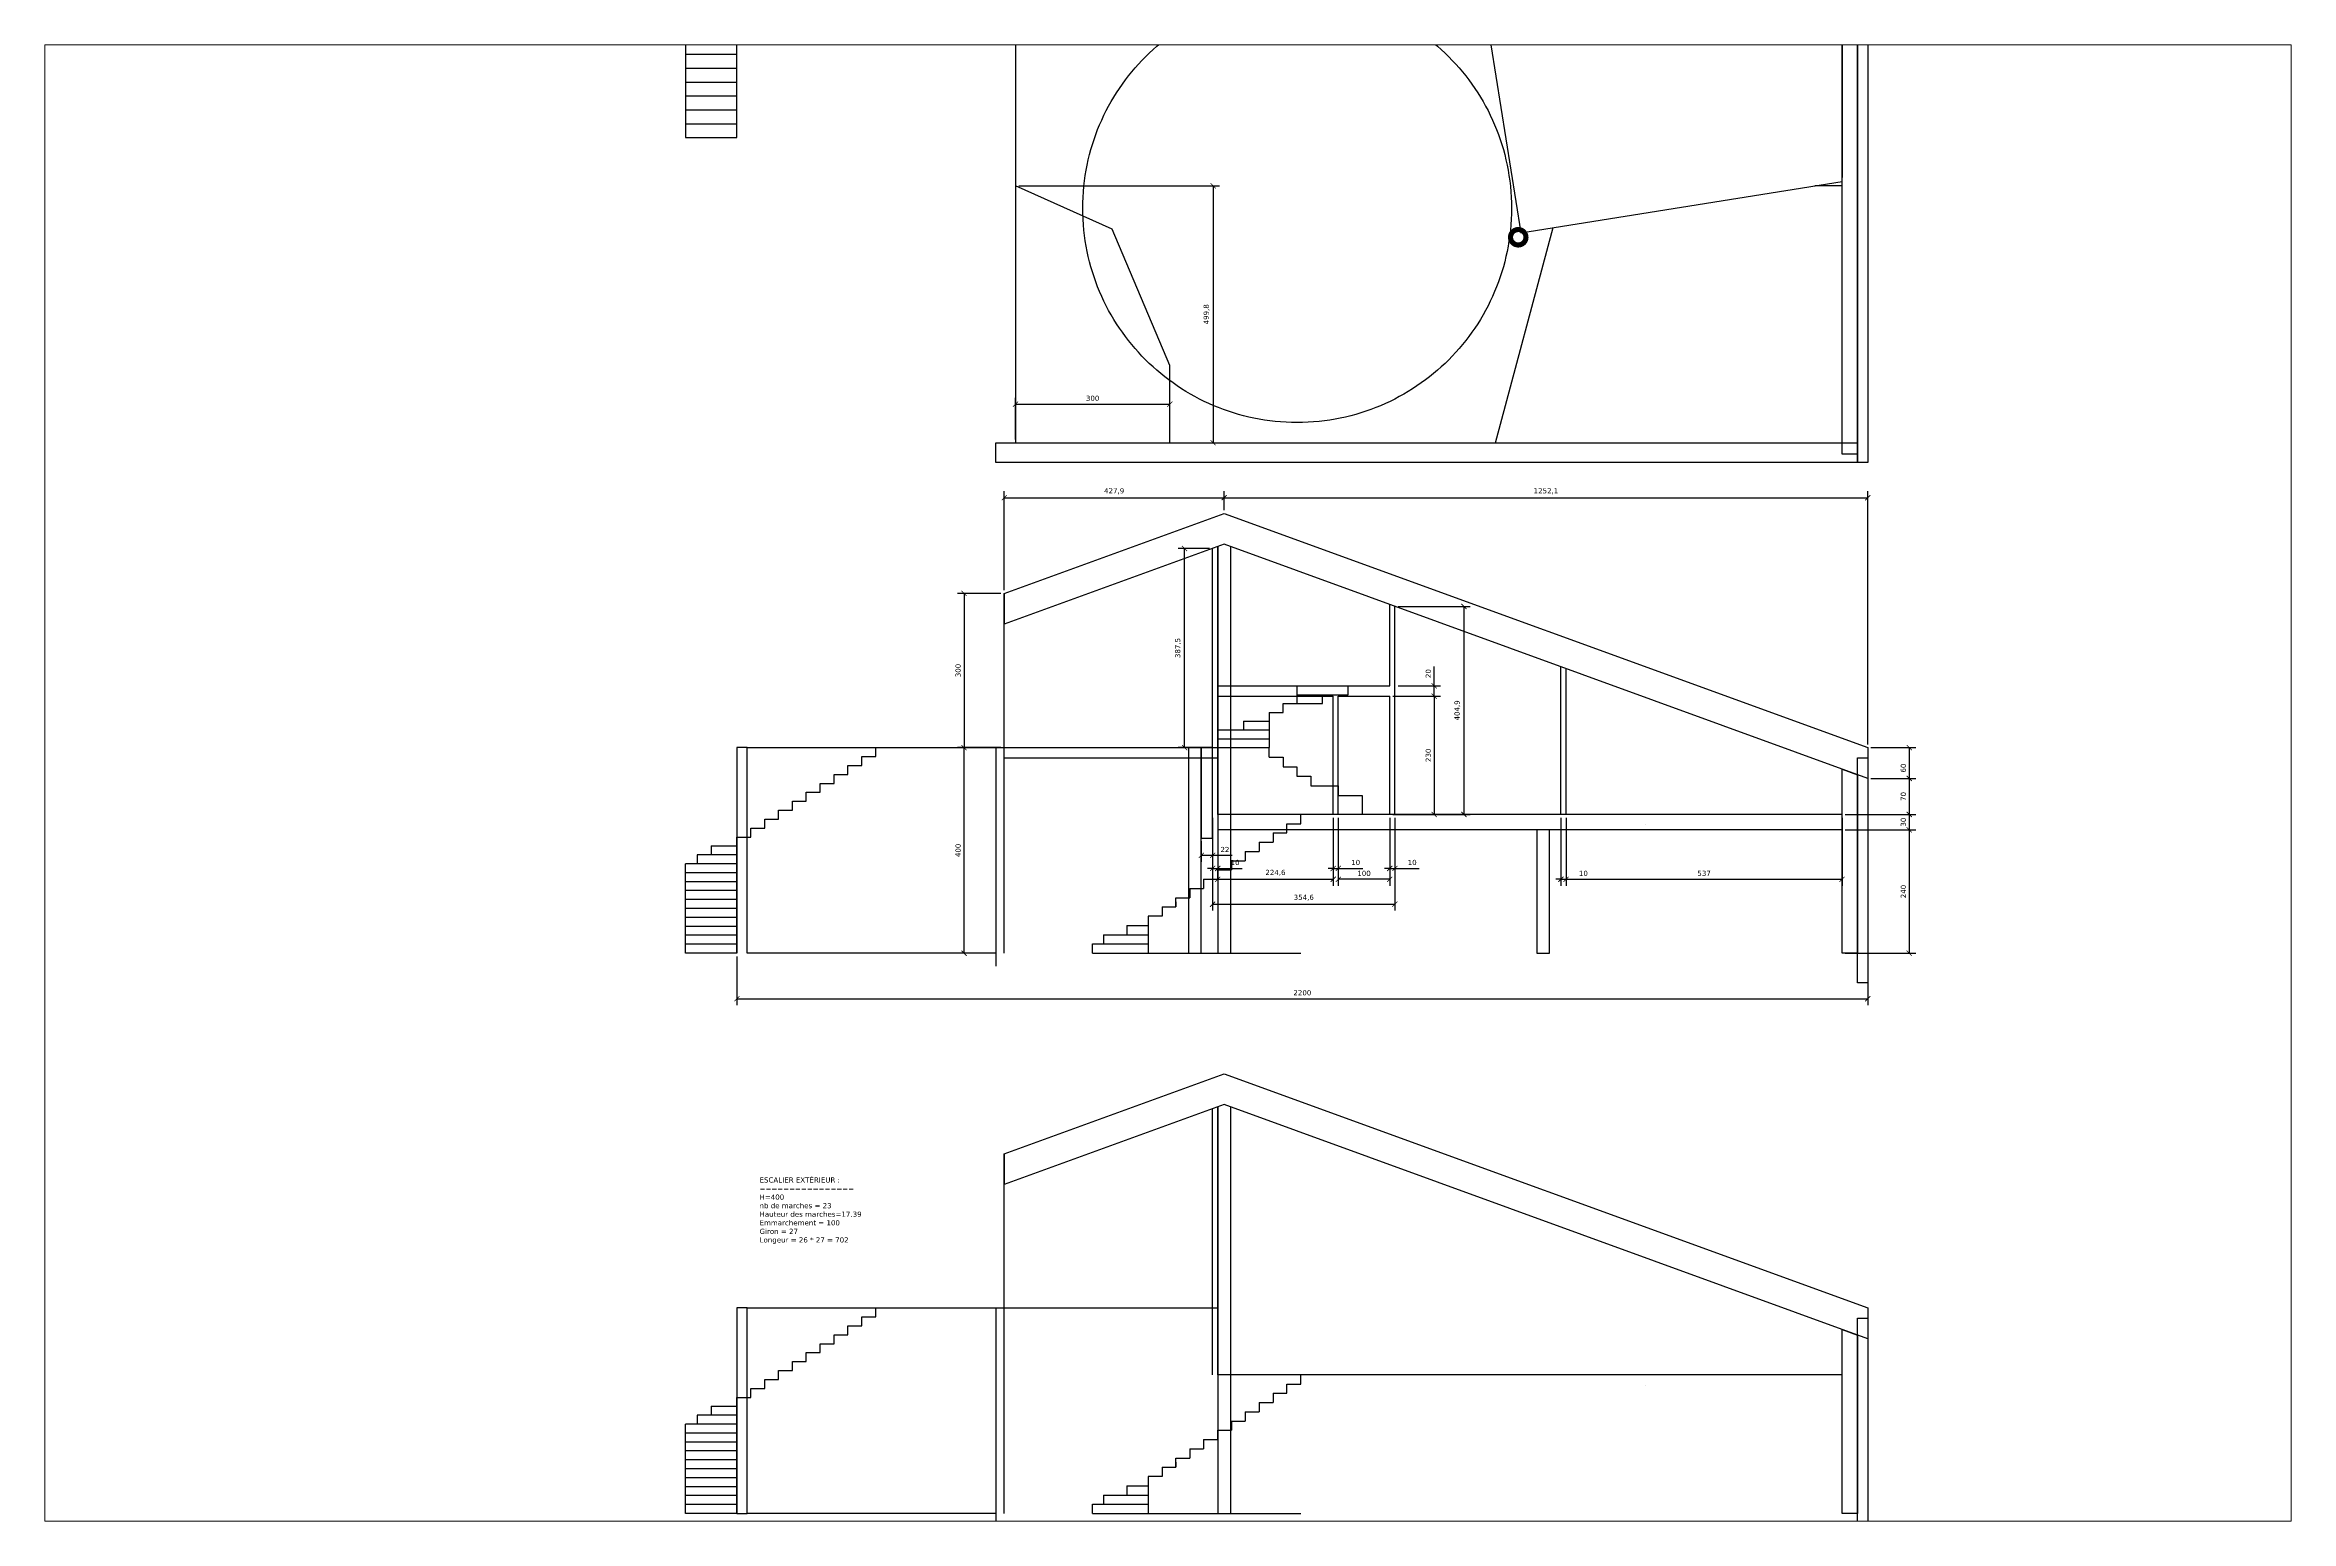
# Paper-space layout 'Etage-intermediaire-2' of a CAD drawing. Header units: centimetres. Extents: x -71 to 317, y -31 to 224.
# The model-space entities are those that its viewports show. They can reach past a viewport. Long polylines and large blocks are cut down to what shows.
import ezdxf

# ---------------------------------------------------------------- set-up
doc = ezdxf.new("R2010")
doc.units = ezdxf.units.CM
doc.header["$PDMODE"] = 34
doc.header["$PDSIZE"] = 100
for name, color, linetype in [('A-FP 1', 2, 'Continuous'), ('A-POTEAU', 44, 'Continuous'), ('A-Roof', 2, 'Continuous'), ('A-Wall', 30, 'Continuous'), ('AC-Calcul ratios', 4, 'Continuous'), ('Dimensions', 6, 'Continuous'), ('DONUT', 240, 'Continuous'), ('E-STAIRS', 22, 'Continuous'), ('I-Cloison', 11, 'Continuous'), ('I-STAIRS', 44, 'Continuous'), ('IS-Ouate', 253, 'Continuous'), ('Isolant pourtour radier', 36, 'Continuous'), ('Mur de soutenement', 1, 'Continuous'), ('Title Block', 250, 'Continuous'), ('trash', 4, 'Continuous')]:
    doc.layers.add(name, color=color, linetype=linetype)
doc.styles.add('Seb', font='Verdana.ttf')
doc.dimstyles.new('d', dxfattribs={"dimtxt": 1, "dimasz": 1, "dimexe": 1.25, "dimexo": 0.625, "dimtad": 1, "dimdec": 1, "dimlfac": 0.1, "dimtxsty": 'Seb', "dimblk": 'ARCHTICK', "dimblk1": 'ARCHTICK', "dimblk2": 'ARCHTICK', "dimcen": 2.5, "dimclrd": 256, "dimclre": 256, "dimadec": 0, "dimazin": 0, "dimtfac": 1, "dimtdec": 1, "dimtmove": 0, "dimatfit": 3, "dimldrblk": 'ARCHTICK', "dimfxl": 1, "dimlwd": -1, "dimlwe": -1, "dimarcsym": 0})

# ---------------------------------------------------------------- blocks, each defined once
blk = doc.blocks.new('A$C85e816c1')
at = {"layer": 'DONUT', "const_width": 100}
blk.add_lwpolyline([(-150, 0, 1), (150, 0, 1)], format="xyb", close=True, dxfattribs=at)
blk = doc.blocks.new('_ArchTick')
at = {"color": 0, "linetype": 'ByBlock', "const_width": 0.15}
blk.add_lwpolyline([(-0.5, -0.5), (0.5, 0.5)], dxfattribs=at)
blk = doc.blocks.new('*D53')
at = {"layer": 'Defpoints', "color": 0, "transparency": 16777216}
for p in [(55586, 24948), (77586, 24948), (77586, 24062)]:
    blk.add_point(p, dxfattribs=at)
at = {"layer": 'Dimensions', "transparency": 16777216}
for p, q in [((55586, 24885), (55586, 23937)), ((77586, 24885), (77586, 23937)), ((55586, 24062), (77586, 24062))]:
    blk.add_line(p, q, dxfattribs=at)
at = {"layer": 'Dimensions', "transparency": 16777216, "xscale": 100, "yscale": 100, "zscale": 100, "rotation": 180}
blk.add_blockref('_ArchTick', (55586, 24062), dxfattribs=at)
at = {"layer": 'Dimensions', "transparency": 16777216, "xscale": 100, "yscale": 100, "zscale": 100}
blk.add_blockref('_ArchTick', (77586, 24062), dxfattribs=at)
at = {"layer": 'Dimensions', "color": 0, "transparency": 16777216, "insert": (66586, 24177), "char_height": 100, "attachment_point": 5, "style": 'Seb'}
blk.add_mtext('2200', dxfattribs=at)
blk = doc.blocks.new('*D54')
at = {"layer": 'Defpoints', "color": 0, "transparency": 16777216}
for p in [(65065, 33811), (65065, 33505), (60786, 31948)]:
    blk.add_point(p, dxfattribs=at)
at = {"layer": 'Dimensions', "transparency": 16777216}
for p, q in [((60786, 32010), (60786, 33936)), ((60786, 33811), (65065, 33811)), ((65065, 33568), (65065, 33936))]:
    blk.add_line(p, q, dxfattribs=at)
at = {"layer": 'Dimensions', "transparency": 16777216, "xscale": 100, "yscale": 100, "zscale": 100, "rotation": 180}
blk.add_blockref('_ArchTick', (60786, 33811), dxfattribs=at)
at = {"layer": 'Dimensions', "transparency": 16777216, "xscale": 100, "yscale": 100, "zscale": 100}
blk.add_blockref('_ArchTick', (65065, 33811), dxfattribs=at)
at = {"layer": 'Dimensions', "color": 0, "transparency": 16777216, "insert": (62925, 33937), "char_height": 100, "attachment_point": 5, "style": 'Seb'}
blk.add_mtext('427,9', dxfattribs=at)
blk = doc.blocks.new('*D55')
at = {"layer": 'Defpoints', "color": 0, "transparency": 16777216}
for p in [(77586, 33811), (65065, 33505), (77586, 28948)]:
    blk.add_point(p, dxfattribs=at)
at = {"layer": 'Dimensions', "transparency": 16777216}
for p, q in [((65065, 33568), (65065, 33936)), ((65065, 33811), (77586, 33811)), ((77586, 29010), (77586, 33936))]:
    blk.add_line(p, q, dxfattribs=at)
at = {"layer": 'Dimensions', "transparency": 16777216, "xscale": 100, "yscale": 100, "zscale": 100, "rotation": 180}
blk.add_blockref('_ArchTick', (65065, 33811), dxfattribs=at)
at = {"layer": 'Dimensions', "transparency": 16777216, "xscale": 100, "yscale": 100, "zscale": 100}
blk.add_blockref('_ArchTick', (77586, 33811), dxfattribs=at)
at = {"layer": 'Dimensions', "color": 0, "transparency": 16777216, "insert": (71325, 33937), "char_height": 100, "attachment_point": 5, "style": 'Seb'}
blk.add_mtext('1252,1', dxfattribs=at)
blk = doc.blocks.new('*D56')
at = {"layer": 'Defpoints', "color": 0, "transparency": 16777216}
for p in [(77086, 27348), (77086, 24948), (78393, 24948)]:
    blk.add_point(p, dxfattribs=at)
at = {"layer": 'Dimensions', "transparency": 16777216}
for p, q in [((77148, 27348), (78518, 27348)), ((78393, 27348), (78393, 24948)), ((77148, 24948), (78518, 24948))]:
    blk.add_line(p, q, dxfattribs=at)
at = {"layer": 'Dimensions', "transparency": 16777216, "xscale": 100, "yscale": 100, "zscale": 100}
for p, rotation in [((78393, 27348), 90), ((78393, 24948), 270)]:
    blk.add_blockref('_ArchTick', p, dxfattribs=dict(at, rotation=rotation))
at = {"layer": 'Dimensions', "color": 0, "transparency": 16777216, "insert": (78278, 26148), "char_height": 100, "attachment_point": 5, "rotation": 90, "style": 'Seb'}
blk.add_mtext('240', dxfattribs=at)
blk = doc.blocks.new('*D57')
at = {"layer": 'Defpoints', "color": 0, "transparency": 16777216}
for p in [(77086, 27648), (77086, 27348), (78393, 27348)]:
    blk.add_point(p, dxfattribs=at)
at = {"layer": 'Dimensions', "transparency": 16777216}
for p, q in [((77148, 27648), (78518, 27648)), ((78393, 27648), (78393, 27348)), ((77148, 27348), (78518, 27348))]:
    blk.add_line(p, q, dxfattribs=at)
at = {"layer": 'Dimensions', "transparency": 16777216, "xscale": 100, "yscale": 100, "zscale": 100}
for p, rotation in [((78393, 27648), 90), ((78393, 27348), 270)]:
    blk.add_blockref('_ArchTick', p, dxfattribs=dict(at, rotation=rotation))
at = {"layer": 'Dimensions', "color": 0, "transparency": 16777216, "insert": (78278, 27498), "char_height": 100, "attachment_point": 5, "rotation": 90, "style": 'Seb'}
blk.add_mtext('30', dxfattribs=at)
blk = doc.blocks.new('*D58')
at = {"layer": 'Defpoints', "color": 0, "transparency": 16777216}
for p in [(71716, 27648), (77086, 27648), (77086, 26386)]:
    blk.add_point(p, dxfattribs=at)
at = {"layer": 'Dimensions', "transparency": 16777216}
for p, q in [((71716, 27585), (71716, 26261)), ((77086, 27585), (77086, 26261)), ((71716, 26386), (77086, 26386))]:
    blk.add_line(p, q, dxfattribs=at)
at = {"layer": 'Dimensions', "transparency": 16777216, "xscale": 100, "yscale": 100, "zscale": 100, "rotation": 180}
blk.add_blockref('_ArchTick', (71716, 26386), dxfattribs=at)
at = {"layer": 'Dimensions', "transparency": 16777216, "xscale": 100, "yscale": 100, "zscale": 100}
blk.add_blockref('_ArchTick', (77086, 26386), dxfattribs=at)
at = {"layer": 'Dimensions', "color": 0, "transparency": 16777216, "insert": (74401, 26501), "char_height": 100, "attachment_point": 5, "style": 'Seb'}
blk.add_mtext('537', dxfattribs=at)
blk = doc.blocks.new('*D59')
at = {"layer": 'Defpoints', "color": 0, "transparency": 16777216}
for p in [(71616, 27648), (71716, 27648), (71716, 26386)]:
    blk.add_point(p, dxfattribs=at)
at = {"layer": 'Dimensions', "transparency": 16777216}
for p, q in [((71616, 27585), (71616, 26261)), ((71716, 27585), (71716, 26261)), ((71616, 26386), (71516, 26386)), ((71616, 26386), (71716, 26386)), ((71716, 26386), (72190, 26386))]:
    blk.add_line(p, q, dxfattribs=at)
at = {"layer": 'Dimensions', "transparency": 16777216, "xscale": 100, "yscale": 100, "zscale": 100}
blk.add_blockref('_ArchTick', (71616, 26386), dxfattribs=at)
at = {"layer": 'Dimensions', "transparency": 16777216, "xscale": 100, "yscale": 100, "zscale": 100, "rotation": 180}
blk.add_blockref('_ArchTick', (71716, 26386), dxfattribs=at)
at = {"layer": 'Dimensions', "color": 0, "transparency": 16777216, "insert": (72053, 26501), "char_height": 100, "attachment_point": 5, "style": 'Seb'}
blk.add_mtext('10', dxfattribs=at)
blk = doc.blocks.new('*D60')
at = {"layer": 'Defpoints', "color": 0, "transparency": 16777216}
for p in [(77586, 28348), (77586, 27648), (78393, 27648)]:
    blk.add_point(p, dxfattribs=at)
at = {"layer": 'Dimensions', "transparency": 16777216}
for p, q in [((77648, 28348), (78518, 28348)), ((78393, 28348), (78393, 27648)), ((77648, 27648), (78518, 27648))]:
    blk.add_line(p, q, dxfattribs=at)
at = {"layer": 'Dimensions', "transparency": 16777216, "xscale": 100, "yscale": 100, "zscale": 100}
for p, rotation in [((78393, 28348), 90), ((78393, 27648), 270)]:
    blk.add_blockref('_ArchTick', p, dxfattribs=dict(at, rotation=rotation))
at = {"layer": 'Dimensions', "color": 0, "transparency": 16777216, "insert": (78278, 27998), "char_height": 100, "attachment_point": 5, "rotation": 90, "style": 'Seb'}
blk.add_mtext('70', dxfattribs=at)
blk = doc.blocks.new('*D61')
at = {"layer": 'Defpoints', "color": 0, "transparency": 16777216}
for p in [(77586, 28948), (77586, 28348), (78393, 28348)]:
    blk.add_point(p, dxfattribs=at)
at = {"layer": 'Dimensions', "transparency": 16777216}
for p, q in [((77648, 28948), (78518, 28948)), ((78393, 28948), (78393, 28348)), ((77648, 28348), (78518, 28348))]:
    blk.add_line(p, q, dxfattribs=at)
at = {"layer": 'Dimensions', "transparency": 16777216, "xscale": 100, "yscale": 100, "zscale": 100}
for p, rotation in [((78393, 28948), 90), ((78393, 28348), 270)]:
    blk.add_blockref('_ArchTick', p, dxfattribs=dict(at, rotation=rotation))
at = {"layer": 'Dimensions', "color": 0, "transparency": 16777216, "insert": (78278, 28550), "char_height": 100, "attachment_point": 5, "rotation": 90, "style": 'Seb'}
blk.add_mtext('60', dxfattribs=at)
blk = doc.blocks.new('*D62')
at = {"layer": 'Defpoints', "color": 0, "transparency": 16777216}
for p in [(67286, 27648), (68286, 27648), (67286, 26386)]:
    blk.add_point(p, dxfattribs=at)
at = {"layer": 'Dimensions', "transparency": 16777216}
for p, q in [((67286, 27585), (67286, 26261)), ((68286, 27585), (68286, 26261)), ((68286, 26386), (67286, 26386))]:
    blk.add_line(p, q, dxfattribs=at)
at = {"layer": 'Dimensions', "transparency": 16777216, "xscale": 100, "yscale": 100, "zscale": 100, "rotation": 180}
blk.add_blockref('_ArchTick', (67286, 26386), dxfattribs=at)
at = {"layer": 'Dimensions', "transparency": 16777216, "xscale": 100, "yscale": 100, "zscale": 100}
blk.add_blockref('_ArchTick', (68286, 26386), dxfattribs=at)
at = {"layer": 'Dimensions', "color": 0, "transparency": 16777216, "insert": (67786, 26501), "char_height": 100, "attachment_point": 5, "style": 'Seb'}
blk.add_mtext('100', dxfattribs=at)
blk = doc.blocks.new('*D63')
at = {"layer": 'Defpoints', "color": 0, "transparency": 16777216}
for p in [(67186, 27648), (67286, 27648), (67286, 26598)]:
    blk.add_point(p, dxfattribs=at)
at = {"layer": 'Dimensions', "transparency": 16777216}
for p, q in [((67186, 27585), (67186, 26473)), ((67286, 27585), (67286, 26473)), ((67186, 26598), (67086, 26598)), ((67186, 26598), (67286, 26598)), ((67286, 26598), (67760, 26598))]:
    blk.add_line(p, q, dxfattribs=at)
at = {"layer": 'Dimensions', "transparency": 16777216, "xscale": 100, "yscale": 100, "zscale": 100}
blk.add_blockref('_ArchTick', (67186, 26598), dxfattribs=at)
at = {"layer": 'Dimensions', "transparency": 16777216, "xscale": 100, "yscale": 100, "zscale": 100, "rotation": 180}
blk.add_blockref('_ArchTick', (67286, 26598), dxfattribs=at)
at = {"layer": 'Dimensions', "color": 0, "transparency": 16777216, "insert": (67623, 26713), "char_height": 100, "attachment_point": 5, "style": 'Seb'}
blk.add_mtext('10', dxfattribs=at)
blk = doc.blocks.new('*D64')
at = {"layer": 'Defpoints', "color": 0, "transparency": 16777216}
for p in [(68286, 27648), (68386, 27648), (68386, 26598)]:
    blk.add_point(p, dxfattribs=at)
at = {"layer": 'Dimensions', "transparency": 16777216}
for p, q in [((68286, 27585), (68286, 26473)), ((68386, 27585), (68386, 26473)), ((68286, 26598), (68186, 26598)), ((68286, 26598), (68386, 26598)), ((68386, 26598), (68860, 26598))]:
    blk.add_line(p, q, dxfattribs=at)
at = {"layer": 'Dimensions', "transparency": 16777216, "xscale": 100, "yscale": 100, "zscale": 100}
blk.add_blockref('_ArchTick', (68286, 26598), dxfattribs=at)
at = {"layer": 'Dimensions', "transparency": 16777216, "xscale": 100, "yscale": 100, "zscale": 100, "rotation": 180}
blk.add_blockref('_ArchTick', (68386, 26598), dxfattribs=at)
at = {"layer": 'Dimensions', "color": 0, "transparency": 16777216, "insert": (68723, 26713), "char_height": 100, "attachment_point": 5, "style": 'Seb'}
blk.add_mtext('10', dxfattribs=at)
blk = doc.blocks.new('*D65')
at = {"layer": 'Defpoints', "color": 0, "transparency": 16777216}
for p in [(64940, 27648), (67186, 27648), (67186, 26386)]:
    blk.add_point(p, dxfattribs=at)
at = {"layer": 'Dimensions', "transparency": 16777216}
for p, q in [((64940, 27585), (64940, 26261)), ((67186, 27585), (67186, 26261)), ((64940, 26386), (67186, 26386))]:
    blk.add_line(p, q, dxfattribs=at)
at = {"layer": 'Dimensions', "transparency": 16777216, "xscale": 100, "yscale": 100, "zscale": 100, "rotation": 180}
blk.add_blockref('_ArchTick', (64940, 26386), dxfattribs=at)
at = {"layer": 'Dimensions', "transparency": 16777216, "xscale": 100, "yscale": 100, "zscale": 100}
blk.add_blockref('_ArchTick', (67186, 26386), dxfattribs=at)
at = {"layer": 'Dimensions', "color": 0, "transparency": 16777216, "insert": (66063, 26512), "char_height": 100, "attachment_point": 5, "style": 'Seb'}
blk.add_mtext('224,6', dxfattribs=at)
blk = doc.blocks.new('*D66')
at = {"layer": 'Defpoints', "color": 0, "transparency": 16777216}
for p in [(64840, 27648), (64940, 27648), (64940, 26598)]:
    blk.add_point(p, dxfattribs=at)
at = {"layer": 'Dimensions', "transparency": 16777216}
for p, q in [((64840, 27585), (64840, 26473)), ((64940, 27585), (64940, 26473)), ((64840, 26598), (64740, 26598)), ((64840, 26598), (64940, 26598)), ((64940, 26598), (65414, 26598))]:
    blk.add_line(p, q, dxfattribs=at)
at = {"layer": 'Dimensions', "transparency": 16777216, "xscale": 100, "yscale": 100, "zscale": 100}
blk.add_blockref('_ArchTick', (64840, 26598), dxfattribs=at)
at = {"layer": 'Dimensions', "transparency": 16777216, "xscale": 100, "yscale": 100, "zscale": 100, "rotation": 180}
blk.add_blockref('_ArchTick', (64940, 26598), dxfattribs=at)
at = {"layer": 'Dimensions', "color": 0, "transparency": 16777216, "insert": (65277, 26713), "char_height": 100, "attachment_point": 5, "style": 'Seb'}
blk.add_mtext('10', dxfattribs=at)
blk = doc.blocks.new('*D67')
at = {"layer": 'Defpoints', "color": 0, "transparency": 16777216}
for p in [(64620, 27188), (64840, 27188), (64840, 26853)]:
    blk.add_point(p, dxfattribs=at)
at = {"layer": 'Dimensions', "transparency": 16777216}
for p, q in [((64620, 27125), (64620, 26728)), ((64840, 27125), (64840, 26728)), ((64620, 26853), (64840, 26853)), ((64840, 26853), (65221, 26853))]:
    blk.add_line(p, q, dxfattribs=at)
at = {"layer": 'Dimensions', "transparency": 16777216, "xscale": 100, "yscale": 100, "zscale": 100, "rotation": 180}
blk.add_blockref('_ArchTick', (64620, 26853), dxfattribs=at)
at = {"layer": 'Dimensions', "transparency": 16777216, "xscale": 100, "yscale": 100, "zscale": 100}
blk.add_blockref('_ArchTick', (64840, 26853), dxfattribs=at)
at = {"layer": 'Dimensions', "color": 0, "transparency": 16777216, "insert": (65080, 26966), "char_height": 100, "attachment_point": 5, "style": 'Seb'}
blk.add_mtext('22', dxfattribs=at)
blk = doc.blocks.new('*D68')
at = {"layer": 'Defpoints', "color": 0, "transparency": 16777216}
for p in [(68386, 31696), (68386, 27648), (69729, 27648)]:
    blk.add_point(p, dxfattribs=at)
at = {"layer": 'Dimensions', "transparency": 16777216}
for p, q in [((68448, 31696), (69854, 31696)), ((69729, 31696), (69729, 27648)), ((68448, 27648), (69854, 27648))]:
    blk.add_line(p, q, dxfattribs=at)
at = {"layer": 'Dimensions', "transparency": 16777216, "xscale": 100, "yscale": 100, "zscale": 100}
for p, rotation in [((69729, 31696), 90), ((69729, 27648), 270)]:
    blk.add_blockref('_ArchTick', p, dxfattribs=dict(at, rotation=rotation))
at = {"layer": 'Dimensions', "color": 0, "transparency": 16777216, "insert": (69603, 29672), "char_height": 100, "attachment_point": 5, "rotation": 90, "style": 'Seb'}
blk.add_mtext('404,9', dxfattribs=at)
blk = doc.blocks.new('*D69')
at = {"layer": 'Defpoints', "color": 0, "transparency": 16777216}
for p in [(68286, 29948), (68286, 27648), (69151, 27648)]:
    blk.add_point(p, dxfattribs=at)
at = {"layer": 'Dimensions', "transparency": 16777216}
for p, q in [((68348, 29948), (69276, 29948)), ((69151, 29948), (69151, 27648)), ((68348, 27648), (69276, 27648))]:
    blk.add_line(p, q, dxfattribs=at)
at = {"layer": 'Dimensions', "transparency": 16777216, "xscale": 100, "yscale": 100, "zscale": 100}
for p, rotation in [((69151, 29948), 90), ((69151, 27648), 270)]:
    blk.add_blockref('_ArchTick', p, dxfattribs=dict(at, rotation=rotation))
at = {"layer": 'Dimensions', "color": 0, "transparency": 16777216, "insert": (69036, 28798), "char_height": 100, "attachment_point": 5, "rotation": 90, "style": 'Seb'}
blk.add_mtext('230', dxfattribs=at)
blk = doc.blocks.new('*D70')
at = {"layer": 'Defpoints', "color": 0, "transparency": 16777216}
for p in [(64840, 27648), (68386, 27648), (68386, 25901)]:
    blk.add_point(p, dxfattribs=at)
at = {"layer": 'Dimensions', "transparency": 16777216}
for p, q in [((64840, 27585), (64840, 25776)), ((68386, 27585), (68386, 25776)), ((64840, 25901), (68386, 25901))]:
    blk.add_line(p, q, dxfattribs=at)
at = {"layer": 'Dimensions', "transparency": 16777216, "xscale": 100, "yscale": 100, "zscale": 100, "rotation": 180}
blk.add_blockref('_ArchTick', (64840, 25901), dxfattribs=at)
at = {"layer": 'Dimensions', "transparency": 16777216, "xscale": 100, "yscale": 100, "zscale": 100}
blk.add_blockref('_ArchTick', (68386, 25901), dxfattribs=at)
at = {"layer": 'Dimensions', "color": 0, "transparency": 16777216, "insert": (66613, 26027), "char_height": 100, "attachment_point": 5, "style": 'Seb'}
blk.add_mtext('354,6', dxfattribs=at)
blk = doc.blocks.new('*D71')
at = {"layer": 'Defpoints', "color": 0, "transparency": 16777216}
for p in [(68386, 30148), (68386, 29948), (69151, 30148)]:
    blk.add_point(p, dxfattribs=at)
at = {"layer": 'Dimensions', "transparency": 16777216}
for p, q in [((69151, 30148), (69151, 30529)), ((68448, 30148), (69276, 30148)), ((68448, 29948), (69276, 29948)), ((69151, 29948), (69151, 30148))]:
    blk.add_line(p, q, dxfattribs=at)
at = {"layer": 'Dimensions', "transparency": 16777216, "xscale": 100, "yscale": 100, "zscale": 100}
for p, rotation in [((69151, 30148), 90), ((69151, 29948), 270)]:
    blk.add_blockref('_ArchTick', p, dxfattribs=dict(at, rotation=rotation))
at = {"layer": 'Dimensions', "color": 0, "transparency": 16777216, "insert": (69036, 30388), "char_height": 100, "attachment_point": 5, "rotation": 90, "style": 'Seb'}
blk.add_mtext('20', dxfattribs=at)
blk = doc.blocks.new('*D72')
at = {"layer": 'Defpoints', "color": 0, "transparency": 16777216}
for p in [(64295, 32823), (64840, 32823), (64840, 28948)]:
    blk.add_point(p, dxfattribs=at)
at = {"layer": 'Dimensions', "transparency": 16777216}
for p, q in [((64777, 32823), (64170, 32823)), ((64295, 28948), (64295, 32823)), ((64777, 28948), (64170, 28948))]:
    blk.add_line(p, q, dxfattribs=at)
at = {"layer": 'Dimensions', "transparency": 16777216, "xscale": 100, "yscale": 100, "zscale": 100}
for p, rotation in [((64295, 32823), 90), ((64295, 28948), 270)]:
    blk.add_blockref('_ArchTick', p, dxfattribs=dict(at, rotation=rotation))
at = {"layer": 'Dimensions', "color": 0, "transparency": 16777216, "insert": (64169, 30886), "char_height": 100, "attachment_point": 5, "rotation": 90, "style": 'Seb'}
blk.add_mtext('387,5', dxfattribs=at)
blk = doc.blocks.new('*D73')
at = {"layer": 'Defpoints', "color": 0, "transparency": 16777216}
for p in [(60786, 31948), (60004, 28948), (60786, 28948)]:
    blk.add_point(p, dxfattribs=at)
at = {"layer": 'Dimensions', "transparency": 16777216}
for p, q in [((60723, 31948), (59879, 31948)), ((60004, 31948), (60004, 28948)), ((60723, 28948), (59879, 28948))]:
    blk.add_line(p, q, dxfattribs=at)
at = {"layer": 'Dimensions', "transparency": 16777216, "xscale": 100, "yscale": 100, "zscale": 100}
for p, rotation in [((60004, 31948), 90), ((60004, 28948), 270)]:
    blk.add_blockref('_ArchTick', p, dxfattribs=dict(at, rotation=rotation))
at = {"layer": 'Dimensions', "color": 0, "transparency": 16777216, "insert": (59889, 30448), "char_height": 100, "attachment_point": 5, "rotation": 90, "style": 'Seb'}
blk.add_mtext('300', dxfattribs=at)
blk = doc.blocks.new('*D74')
at = {"layer": 'Defpoints', "color": 0, "transparency": 16777216}
for p in [(60004, 28948), (60626, 28948), (60626, 24948)]:
    blk.add_point(p, dxfattribs=at)
at = {"layer": 'Dimensions', "transparency": 16777216}
for p, q in [((60563, 28948), (59879, 28948)), ((60004, 24948), (60004, 28948)), ((60563, 24948), (59879, 24948))]:
    blk.add_line(p, q, dxfattribs=at)
at = {"layer": 'Dimensions', "transparency": 16777216, "xscale": 100, "yscale": 100, "zscale": 100}
for p, rotation in [((60004, 28948), 90), ((60004, 24948), 270)]:
    blk.add_blockref('_ArchTick', p, dxfattribs=dict(at, rotation=rotation))
at = {"layer": 'Dimensions', "color": 0, "transparency": 16777216, "insert": (59889, 26948), "char_height": 100, "attachment_point": 5, "rotation": 90, "style": 'Seb'}
blk.add_mtext('400', dxfattribs=at)
blk = doc.blocks.new('*D76')
at = {"layer": 'Defpoints', "color": 0, "transparency": 16777216}
for p in [(64006, 35630), (61006, 34878), (64006, 34880)]:
    blk.add_point(p, dxfattribs=at)
at = {"layer": 'Dimensions', "transparency": 16777216}
for p, q in [((61006, 34941), (61006, 35755)), ((61006, 35630), (64006, 35630)), ((64006, 34943), (64006, 35755))]:
    blk.add_line(p, q, dxfattribs=at)
at = {"layer": 'Dimensions', "transparency": 16777216, "xscale": 100, "yscale": 100, "zscale": 100, "rotation": 180}
blk.add_blockref('_ArchTick', (61006, 35630), dxfattribs=at)
at = {"layer": 'Dimensions', "transparency": 16777216, "xscale": 100, "yscale": 100, "zscale": 100}
blk.add_blockref('_ArchTick', (64006, 35630), dxfattribs=at)
at = {"layer": 'Dimensions', "color": 0, "transparency": 16777216, "insert": (62506, 35745), "char_height": 100, "attachment_point": 5, "style": 'Seb'}
blk.add_mtext('300', dxfattribs=at)
blk = doc.blocks.new('*D77')
at = {"layer": 'Defpoints', "color": 0, "transparency": 16777216}
for p in [(61006, 39878), (64006, 34880), (64850, 34880)]:
    blk.add_point(p, dxfattribs=at)
at = {"layer": 'Dimensions', "transparency": 16777216}
for p, q in [((61068, 39878), (64975, 39878)), ((64850, 39878), (64850, 34880)), ((64068, 34880), (64975, 34880))]:
    blk.add_line(p, q, dxfattribs=at)
at = {"layer": 'Dimensions', "transparency": 16777216, "xscale": 100, "yscale": 100, "zscale": 100}
for p, rotation in [((64850, 39878), 90), ((64850, 34880), 270)]:
    blk.add_blockref('_ArchTick', p, dxfattribs=dict(at, rotation=rotation))
at = {"layer": 'Dimensions', "color": 0, "transparency": 16777216, "insert": (64723, 37379), "char_height": 100, "attachment_point": 5, "rotation": 90, "style": 'Seb'}
blk.add_mtext('499,8', dxfattribs=at)
blk = doc.blocks.new('*D78')
at = {"layer": 'Defpoints', "color": 0, "transparency": 16777216}
for p in [(61006, 44258), (62506, 44258), (61006, 42943)]:
    blk.add_point(p, dxfattribs=at)
at = {"layer": 'Dimensions', "transparency": 16777216}
for p, q in [((61006, 44196), (61006, 42818)), ((62506, 44196), (62506, 42818)), ((62506, 42943), (61006, 42943))]:
    blk.add_line(p, q, dxfattribs=at)
at = {"layer": 'Dimensions', "transparency": 16777216, "xscale": 100, "yscale": 100, "zscale": 100, "rotation": 180}
blk.add_blockref('_ArchTick', (61006, 42943), dxfattribs=at)
at = {"layer": 'Dimensions', "transparency": 16777216, "xscale": 100, "yscale": 100, "zscale": 100}
blk.add_blockref('_ArchTick', (62506, 42943), dxfattribs=at)
at = {"layer": 'Dimensions', "color": 0, "transparency": 16777216, "insert": (61756, 43058), "char_height": 100, "attachment_point": 5, "style": 'Seb'}
blk.add_mtext('150', dxfattribs=at)

msp = doc.modelspace()

# ---------------------------------------------------------------- linework, layer by layer
at = {"layer": 'A-FP 1'}
for p, q in [((55785.97, 28947.96), (60785.97, 28947.96)), ((60785.97, 28947.96), (64939.76, 28947.96)), ((60785.97, 28747.96), (64939.76, 28747.96)), ((55785.97, 18045.26), (60785.97, 18045.26)), ((60785.97, 18045.26), (64939.76, 18045.26))]:
    msp.add_line(p, q, dxfattribs=at)
at = {"layer": 'A-POTEAU'}
for p, q in [((64939.76, 32859.82), (64939.76, 28947.96)), ((64939.76, 32859.82), (64939.76, 24947.96)), ((65189.76, 32859.82), (65189.76, 24947.96)), ((64939.76, 21957.11), (64939.76, 18045.26)), ((64939.76, 21957.11), (64939.76, 14045.26)), ((65189.76, 21957.11), (65189.76, 14045.26))]:
    msp.add_line(p, q, dxfattribs=at)
at = {"layer": 'A-Roof'}
for p, q in [((60785.97, 31947.96), (65064.76, 33505.31)), ((60785.97, 31947.96), (60785.97, 31347.96)), ((60785.97, 21045.26), (65064.76, 22602.61)), ((60785.97, 21045.26), (60785.97, 20445.26))]:
    msp.add_line(p, q, dxfattribs=at)
for points in [[(65064.76, 32905.31), (60785.97, 31347.96), (60785.97, 31947.96), (65064.76, 33505.31), (77585.97, 28947.96), (77585.97, 28347.96)], [(77385.97, 28420.76), (77385.97, 24947.96), (77085.97, 24947.96), (77085.97, 28529.95)], [(65064.76, 22002.61), (60785.97, 20445.26), (60785.97, 21045.26), (65064.76, 22602.61), (77585.97, 18045.26), (77585.97, 17445.26)], [(77385.97, 17518.05), (77385.97, 14045.26), (77085.97, 14045.26), (77085.97, 17627.24)]]:
    msp.add_lwpolyline(points, close=True, dxfattribs=at)
at = {"layer": 'A-Wall'}
for p, q in [((60785.97, 24947.96), (60785.97, 31947.96)), ((60625.97, 28947.96), (60625.97, 24697.96)), ((60785.97, 14045.26), (60785.97, 21045.26)), ((60625.97, 18045.26), (60625.97, 13795.26))]:
    msp.add_line(p, q, dxfattribs=at)
msp.add_lwpolyline([(61005.97, 46038), (61005.97, 34878)], dxfattribs=at)
msp.add_lwpolyline([(60625.97, 34878), (77385.97, 34878), (77385.97, 34498), (60625.97, 34498)], close=True, dxfattribs=at)
at = {"layer": 'AC-Calcul ratios'}
for p, q in [((77085.67, 39878), (76559.2, 39878)), ((77085.97, 34878), (77085.67, 39878)), ((70342.07, 34878), (71468.55, 39065.57)), ((71197.12, 34878), (77085.97, 34878))]:
    msp.add_line(p, q, dxfattribs=at)
msp.add_lwpolyline([(77085.97, 46038), (69891.52, 44889.81), (70837.12, 38964.79), (77085.97, 39962.07)], close=True, dxfattribs=at)
at = {"layer": 'E-STAIRS'}
for p, q in [((54585.97, 44058), (54585.97, 40818)), ((55585.97, 40818), (55585.97, 43058)), ((54585.97, 42708), (55585.97, 42708)), ((54585.97, 42438), (55585.97, 42438)), ((54585.97, 42168), (55585.97, 42168)), ((54585.97, 41898), (55585.97, 41898)), ((54585.97, 41628), (55585.97, 41628)), ((54585.97, 41358), (55585.97, 41358)), ((54585.97, 41088), (55585.97, 41088)), ((54585.97, 40818), (55585.97, 40818)), ((58285.97, 28774.05), (58285.97, 28947.96)), ((58285.97, 28947.96), (58555.97, 28947.96)), ((57475.97, 28252.31), (57475.97, 28426.22)), ((57475.97, 28426.22), (57746.29, 28426.22)), ((57746.29, 28426.22), (57746.29, 28600.14)), ((57746.29, 28600.14), (58015.97, 28600.14)), ((58015.97, 28600.14), (58015.97, 28774.05)), ((58015.97, 28774.05), (58285.97, 28774.05)), ((56935.97, 27904.49), (56935.97, 28078.4)), ((56935.97, 28078.4), (57205.97, 28078.4)), ((57205.97, 28078.4), (57205.97, 28252.31)), ((57205.97, 28252.31), (57475.97, 28252.31)), ((56125.97, 27382.75), (56125.97, 27556.66)), ((56125.97, 27556.66), (56395.97, 27556.66)), ((56395.97, 27556.66), (56395.97, 27730.57)), ((56395.97, 27556.66), (56395.97, 27730.57)), ((56395.97, 27556.66), (56395.97, 27730.57)), ((56395.97, 27730.57), (56665.97, 27730.57)), ((56665.97, 27730.57), (56665.97, 27904.49)), ((56665.97, 27904.49), (56935.97, 27904.49)), ((55585.97, 24947.96), (55585.97, 27208.83)), ((55585.97, 27034.92), (55585.97, 27208.83)), ((55585.97, 27208.83), (55855.97, 27208.83)), ((55855.97, 27382.75), (56125.97, 27382.75)), ((55855.97, 27208.83), (55855.97, 27382.75)), ((55855.97, 27208.83), (55855.97, 27382.75)), ((55855.97, 27208.83), (55855.97, 27382.75)), ((54585.97, 24947.96), (54585.97, 26687.09)), ((55585.97, 26687.09), (54585.97, 26687.09)), ((55585.97, 26861.01), (54810.97, 26861.01)), ((54810.97, 26861.01), (54810.97, 26687.09)), ((55085.97, 27034.92), (55585.97, 27034.92)), ((55085.97, 27034.92), (55085.97, 26861.01)), ((55315.97, 27034.92), (55585.97, 27034.92)), ((55585.97, 27034.92), (55585.97, 24947.96)), ((55585.97, 26513.18), (54585.97, 26513.18)), ((55585.97, 26339.27), (54585.97, 26339.27)), ((55585.97, 26165.35), (54585.97, 26165.35)), ((55585.97, 25991.44), (54585.97, 25991.44)), ((55585.97, 25817.53), (54585.97, 25817.53)), ((55585.97, 25643.62), (54585.97, 25643.62)), ((55585.97, 25469.7), (54585.97, 25469.7)), ((55585.97, 25295.79), (54585.97, 25295.79)), ((55585.97, 25121.88), (54585.97, 25121.88)), ((55585.97, 24947.96), (54585.97, 24947.96)), ((60625.97, 24947.96), (55785.97, 24947.96)), ((58285.97, 17871.34), (58285.97, 18045.26)), ((58285.97, 18045.26), (58555.97, 18045.26)), ((57475.97, 17349.6), (57475.97, 17523.52)), ((57475.97, 17523.52), (57746.29, 17523.52)), ((57746.29, 17523.52), (57746.29, 17697.43)), ((57746.29, 17697.43), (58015.97, 17697.43)), ((58015.97, 17697.43), (58015.97, 17871.34)), ((58015.97, 17871.34), (58285.97, 17871.34)), ((56935.97, 17001.78), (56935.97, 17175.69)), ((56935.97, 17175.69), (57205.97, 17175.69)), ((57205.97, 17175.69), (57205.97, 17349.6)), ((57205.97, 17349.6), (57475.97, 17349.6)), ((56125.97, 16480.04), (56125.97, 16653.95)), ((56125.97, 16653.95), (56395.97, 16653.95)), ((56395.97, 16653.95), (56395.97, 16827.86)), ((56395.97, 16653.95), (56395.97, 16827.86)), ((56395.97, 16653.95), (56395.97, 16827.86)), ((56395.97, 16827.86), (56665.97, 16827.86)), ((56665.97, 16827.86), (56665.97, 17001.78)), ((56665.97, 17001.78), (56935.97, 17001.78)), ((55585.97, 14045.26), (55585.97, 16306.12)), ((55585.97, 16132.21), (55585.97, 16306.12)), ((55585.97, 16306.12), (55855.97, 16306.12)), ((55855.97, 16480.04), (56125.97, 16480.04)), ((55855.97, 16306.12), (55855.97, 16480.04)), ((55855.97, 16306.12), (55855.97, 16480.04)), ((55855.97, 16306.12), (55855.97, 16480.04)), ((55585.97, 15784.39), (54585.97, 15784.39)), ((54585.97, 14045.26), (54585.97, 15784.39)), ((55585.97, 15958.3), (54810.97, 15958.3)), ((54810.97, 15958.3), (54810.97, 15784.39)), ((55085.97, 16132.21), (55585.97, 16132.21)), ((55085.97, 16132.21), (55085.97, 15958.3)), ((55315.97, 16132.21), (55585.97, 16132.21)), ((55585.97, 16132.21), (55585.97, 14045.26)), ((55585.97, 15610.47), (54585.97, 15610.47)), ((55585.97, 15436.56), (54585.97, 15436.56)), ((55585.97, 15262.65), (54585.97, 15262.65)), ((55585.97, 15088.73), (54585.97, 15088.73)), ((55585.97, 14914.82), (54585.97, 14914.82)), ((55585.97, 14740.91), (54585.97, 14740.91)), ((55585.97, 14566.99), (54585.97, 14566.99)), ((55585.97, 14393.08), (54585.97, 14393.08)), ((55585.97, 14219.17), (54585.97, 14219.17)), ((55585.97, 14045.26), (54585.97, 14045.26)), ((60625.97, 14045.26), (55785.97, 14045.26))]:
    msp.add_line(p, q, dxfattribs=at)
at = {"layer": 'I-Cloison'}
for p, q in [((77085.97, 46038), (77085.97, 40038)), ((64839.76, 27647.96), (64839.76, 32823.42)), ((64939.76, 27647.96), (64939.76, 32859.82)), ((68285.98, 30147.96), (68285.98, 31732.89)), ((68385.98, 27647.96), (68385.98, 31696.49)), ((71615.57, 27647.96), (71615.57, 30521.01)), ((71715.57, 27647.96), (71715.57, 30484.62)), ((64939.76, 30147.96), (68285.98, 30147.96)), ((64939.76, 29947.96), (67185.98, 29947.96)), ((67185.98, 27647.96), (67185.98, 29947.96)), ((67285.98, 27647.96), (67285.98, 29947.96)), ((67285.98, 29947.96), (68285.98, 29947.96)), ((68285.98, 27647.96), (68285.98, 29947.96)), ((68385.98, 27647.96), (68385.98, 29747.96)), ((77085.97, 27647.96), (64939.76, 27647.96)), ((77085.97, 27347.96), (64939.76, 27347.96)), ((73257.47, 27447.96), (73257.47, 27447.96)), ((64839.76, 16745.26), (64839.76, 21920.71)), ((64939.76, 16745.26), (64939.76, 21957.11)), ((77085.97, 16745.26), (64939.76, 16745.26)), ((73257.47, 16545.26), (73257.47, 16545.26))]:
    msp.add_line(p, q, dxfattribs=at)
msp.add_lwpolyline([(64005.98, 36380.16), (62886.47, 39034.5), (61005.97, 39878), (61005.97, 34878), (64005.98, 34880.16)], close=True, dxfattribs=at)
at = {"layer": 'I-STAIRS'}
for p, q in [((66209.76, 29805.11), (66979.76, 29805.11)), ((66209.76, 29633.68), (66209.76, 29805.11)), ((66479.76, 30147.96), (66479.76, 29805.11)), ((66479.76, 30147.96), (67479.76, 30147.96)), ((66479.76, 29976.53), (67479.76, 29976.53)), ((66979.76, 29805.11), (66979.76, 29976.53)), ((67479.76, 29976.53), (67479.76, 30147.96)), ((64939.76, 29290.82), (65939.76, 29290.82)), ((64939.76, 29290.82), (64939.76, 28947.96)), ((65439.76, 29462.25), (65939.76, 29462.25)), ((65439.76, 29462.25), (65439.76, 29290.82)), ((65939.76, 29633.68), (66209.76, 29633.68)), ((65939.76, 29633.68), (65939.76, 28947.96)), ((64939.76, 29119.39), (65939.76, 29119.39)), ((64939.76, 27647.96), (64939.76, 28947.96)), ((64939.76, 28947.96), (65939.76, 28947.96)), ((65939.76, 28762.25), (65939.76, 28947.96)), ((66555.97, 27467.96), (66555.97, 27647.96)), ((65745.97, 27107.96), (65745.97, 26927.96)), ((65745.97, 27107.96), (66015.97, 27107.96)), ((66015.97, 27287.96), (66015.97, 27107.96)), ((66015.97, 27287.96), (66285.97, 27287.96)), ((66285.97, 27287.96), (66285.97, 27467.96)), ((66285.97, 27467.96), (66555.97, 27467.96)), ((65205.97, 26747.96), (65205.97, 26567.96)), ((65205.97, 26747.96), (65475.97, 26747.96)), ((65475.97, 26927.96), (65475.97, 26747.96)), ((65475.97, 26927.96), (65745.97, 26927.96)), ((64665.97, 26387.96), (64665.97, 26207.96)), ((64665.97, 26387.96), (64935.97, 26387.96)), ((64935.97, 26567.96), (64935.97, 26387.96)), ((64935.97, 26567.96), (65205.97, 26567.96)), ((63855.97, 25847.96), (64125.97, 25847.96)), ((63855.97, 25847.96), (63855.97, 25667.96)), ((64125.97, 25847.96), (64125.97, 26027.96)), ((64125.97, 26027.96), (64395.97, 26027.96)), ((64125.97, 25947.96), (64125.97, 25847.96)), ((64395.97, 26207.96), (64395.97, 26027.96)), ((64395.97, 26207.96), (64665.97, 26207.96)), ((63171.76, 25487.96), (63585.97, 25487.96)), ((63171.76, 25487.96), (63171.76, 25307.96)), ((63585.97, 25667.96), (63585.97, 24947.96)), ((63855.97, 25667.96), (63585.97, 25667.96)), ((62505.97, 25127.96), (63585.97, 25127.96)), ((62505.97, 24947.96), (62505.97, 25127.96)), ((62505.97, 24947.96), (66555.97, 24947.96)), ((62716.34, 25307.96), (63585.97, 25307.96)), ((62716.34, 25307.96), (62716.34, 25127.96)), ((64939.76, 16745.26), (64939.76, 18045.26)), ((66555.97, 16565.26), (66555.97, 16745.26)), ((65745.97, 16205.26), (65745.97, 16025.26)), ((65745.97, 16205.26), (66015.97, 16205.26)), ((66015.97, 16385.26), (66015.97, 16205.26)), ((66015.97, 16385.26), (66285.97, 16385.26)), ((66285.97, 16385.26), (66285.97, 16565.26)), ((66285.97, 16565.26), (66555.97, 16565.26)), ((65205.97, 15845.26), (65205.97, 15665.26)), ((65205.97, 15845.26), (65475.97, 15845.26)), ((65475.97, 16025.26), (65475.97, 15845.26)), ((65475.97, 16025.26), (65745.97, 16025.26)), ((64395.97, 15305.26), (64395.97, 15125.26)), ((64395.97, 15305.26), (64665.97, 15305.26)), ((64665.97, 15485.26), (64665.97, 15305.26)), ((64665.97, 15485.26), (64935.97, 15485.26)), ((64935.97, 15665.26), (64935.97, 15485.26)), ((64935.97, 15665.26), (65205.97, 15665.26)), ((63855.97, 14945.26), (64125.97, 14945.26)), ((63855.97, 14945.26), (63855.97, 14765.26)), ((64125.97, 14945.26), (64125.97, 15125.26)), ((64125.97, 15125.26), (64395.97, 15125.26)), ((64125.97, 15045.26), (64125.97, 14945.26)), ((63171.76, 14585.26), (63585.97, 14585.26)), ((63171.76, 14585.26), (63171.76, 14405.26)), ((63585.97, 14765.26), (63585.97, 14045.26)), ((63855.97, 14765.26), (63585.97, 14765.26)), ((62505.97, 14225.26), (63585.97, 14225.26)), ((62505.97, 14045.26), (62505.97, 14225.26)), ((62505.97, 14045.26), (66555.97, 14045.26)), ((62716.34, 14405.26), (63585.97, 14405.26)), ((62716.34, 14405.26), (62716.34, 14225.26))]:
    msp.add_line(p, q, dxfattribs=at)
for points in [[(65939.76, 28762.25), (66209.76, 28762.25), (66209.76, 28576.53), (66479.76, 28576.53), (66479.76, 28390.82), (66749.76, 28390.82), (66749.76, 28205.11)], [(66749.76, 28205.11), (67285.98, 28205.11), (67285.98, 28019.39), (67749.76, 28019.39), (67749.76, 27647.96)]]:
    msp.add_lwpolyline(points, dxfattribs=at)
at = {"layer": 'IS-Ouate'}
msp.add_lwpolyline([(64839.76, 27187.96), (64839.76, 28947.96), (64619.76, 28947.96), (64619.76, 27187.96)], close=True, dxfattribs=at)
at = {"layer": 'Isolant pourtour radier'}
msp.add_lwpolyline([(77385.97, 34658), (77085.97, 34658), (77085.97, 46258), (77385.97, 46258)], close=True, dxfattribs=at)
at = {"layer": 'Mur de soutenement'}
for p, q in [((55785.97, 28947.96), (55585.97, 28947.96)), ((55585.97, 28947.96), (55585.97, 24947.96)), ((55785.97, 24947.96), (55785.97, 28947.96))]:
    msp.add_line(p, q, dxfattribs=at)
msp.add_lwpolyline([(77385.97, 50258), (77585.97, 50258), (77585.97, 34498), (77385.97, 34498), (77385.97, 50058)], dxfattribs=at)
for points in [[(64369.76, 24947.96), (64619.76, 24947.96), (64619.76, 28947.96), (64369.76, 28947.96)], [(64369.76, 24947.96), (64619.76, 24947.96), (64619.76, 28947.96), (64369.76, 28947.96)], [(77585.97, 24373.83), (77385.97, 24373.83), (77385.97, 28747.96), (77585.97, 28747.96)], [(71145.57, 24947.96), (71395.57, 24947.96), (71395.57, 27347.96), (71145.57, 27347.96)], [(55785.97, 14045.26), (55785.97, 18045.26), (55585.97, 18045.26), (55585.97, 14045.26)], [(77585.97, 13471.12), (77385.97, 13471.12), (77385.97, 17845.26), (77585.97, 17845.26)]]:
    msp.add_lwpolyline(points, close=True, dxfattribs=at)
at = {"layer": 'trash'}
msp.add_circle((66484.54, 39443.24), 4169.68, dxfattribs=at)

# ---------------------------------------------------------------- block references
at = {"layer": 'Title Block'}
msp.add_blockref('A$C85e816c1', (70785.97, 38878), dxfattribs=at)

# ---------------------------------------------------------------- texts
at = {"layer": 'Title Block', "insert": (56026.33, 20586.24), "char_height": 100, "attachment_point": 1, "style": 'Seb'}
msp.add_mtext_dynamic_manual_height_columns('ESCALIER EXTÉRIEUR :\\P================\\PH=400\\Pnb de marches = 23\\PHauteur des marches=17.39\\PEmmarchement = 100\\PGiron = 27\\PLongeur = 26 * 27 = 702', width=2608.2805, gutter_width=500, heights=[0], dxfattribs=at)

# ---------------------------------------------------------------- dimensions: what is measured, and where the dimension line sits
at = {"layer": 'Dimensions'}
for base, p1, p2, picture, middle in [((61005.97, 42943.28), (62505.97, 44258), (61005.97, 44258), '*D78', (61755.97, 43058.17)), ((64005.98, 35630.16), (61005.97, 34878), (64005.98, 34880.16), '*D76', (62505.98, 35745.05)), ((65064.76, 33810.8), (60785.97, 31947.96), (65064.76, 33505.31), '*D54', (62925.37, 33937.1)), ((77585.97, 33810.8), (65064.76, 33505.31), (77585.97, 28947.96), '*D55', (71325.37, 33937.1)), ((64939.76, 26597.85), (64839.76, 27647.96), (64939.76, 27647.96), '*D66', (65276.81, 26712.73)), ((68385.98, 25901.02), (64839.76, 27647.96), (68385.98, 27647.96), '*D70', (66612.87, 26027.32)), ((67185.98, 26385.82), (64939.76, 27647.96), (67185.98, 27647.96), '*D65', (66062.87, 26512.12)), ((67285.98, 26597.85), (67185.98, 27647.96), (67285.98, 27647.96), '*D63', (67623.02, 26712.73)), ((67285.98, 26385.82), (68285.98, 27647.96), (67285.98, 27647.96), '*D62', (67785.98, 26500.7)), ((68385.98, 26597.85), (68285.98, 27647.96), (68385.98, 27647.96), '*D64', (68723.02, 26712.73)), ((71715.57, 26385.82), (71615.57, 27647.96), (71715.57, 27647.96), '*D59', (72052.62, 26500.7)), ((77085.97, 26385.82), (71715.57, 27647.96), (77085.97, 27647.96), '*D58', (74400.77, 26500.7)), ((64839.76, 26852.92), (64619.76, 27187.96), (64839.76, 27187.96), '*D67', (65080.16, 26966.46))]:
    dim = msp.add_linear_dim(base=base, p1=p1, p2=p2, dimstyle='d', dxfattribs=at)
    dim.commit()
    dim.dimension.update_dxf_attribs({"geometry": picture, "text_midpoint": middle})
for base, p1, p2, picture, middle in [((64849.62, 34880.16), (61005.97, 39878), (64005.98, 34880.16), '*D77', (64723.32, 37379.08)), ((64295.3, 32823.42), (64839.76, 28947.96), (64839.76, 32823.42), '*D72', (64169, 30885.69)), ((60003.89, 28947.96), (60785.97, 31947.96), (60785.97, 28947.96), '*D73', (59889.01, 30447.96)), ((69729.13, 27647.96), (68385.98, 31696.49), (68385.98, 27647.96), '*D68', (69602.83, 29672.23)), ((69151.3, 30147.96), (68385.98, 29947.96), (68385.98, 30147.96), '*D71', (69036.42, 30388.37)), ((69151.3, 27647.96), (68285.98, 29947.96), (68285.98, 27647.96), '*D69', (69036.42, 28797.96)), ((60003.89, 28947.96), (60625.97, 24947.96), (60625.97, 28947.96), '*D74', (59889.01, 26947.96)), ((78392.81, 27647.96), (77585.97, 28347.96), (77585.97, 27647.96), '*D60', (78277.93, 27997.96)), ((78392.81, 27347.96), (77085.97, 27647.96), (77085.97, 27347.96), '*D57', (78277.93, 27497.96)), ((78392.81, 24947.96), (77085.97, 27347.96), (77085.97, 24947.96), '*D56', (78277.93, 26147.96))]:
    dim = msp.add_linear_dim(base=base, p1=p1, p2=p2, angle=90, dimstyle='d', dxfattribs=at)
    dim.commit()
    dim.dimension.update_dxf_attribs({"geometry": picture, "text_midpoint": middle})
dim = msp.add_linear_dim(base=(78392.81, 28347.96), p1=(77585.97, 28947.96), p2=(77585.97, 28347.96), angle=90, dimstyle='d', dxfattribs=at)
dim.commit()
dim.dimension.update_dxf_attribs({"geometry": '*D61', "text_midpoint": (78392.81, 28550.34), "dimtype": 160})
dim = msp.add_linear_dim(base=(77585.97, 24061.94), p1=(55585.97, 24947.96), p2=(77585.97, 24947.96), dimstyle='d', override={"dimtxt": 1, "dimzin": 12}, dxfattribs=at)
dim.commit()
dim.dimension.update_dxf_attribs({"geometry": '*D53', "text_midpoint": (66585.97, 24176.83)})

psp = doc.layouts.new('Etage-intermediaire-2')

# ---------------------------------------------------------------- viewports
at = {"layer": 'I-STAIRS', "view_target_point": (1257.38, 1825)}
psp.add_viewport(center=(123.36, 96.73), size=(388.22, 255.1765), view_center_point=(62714.84, 26434.51), view_height=28722.1228, dxfattribs=at)

doc.saveas('drawing.dxf')
